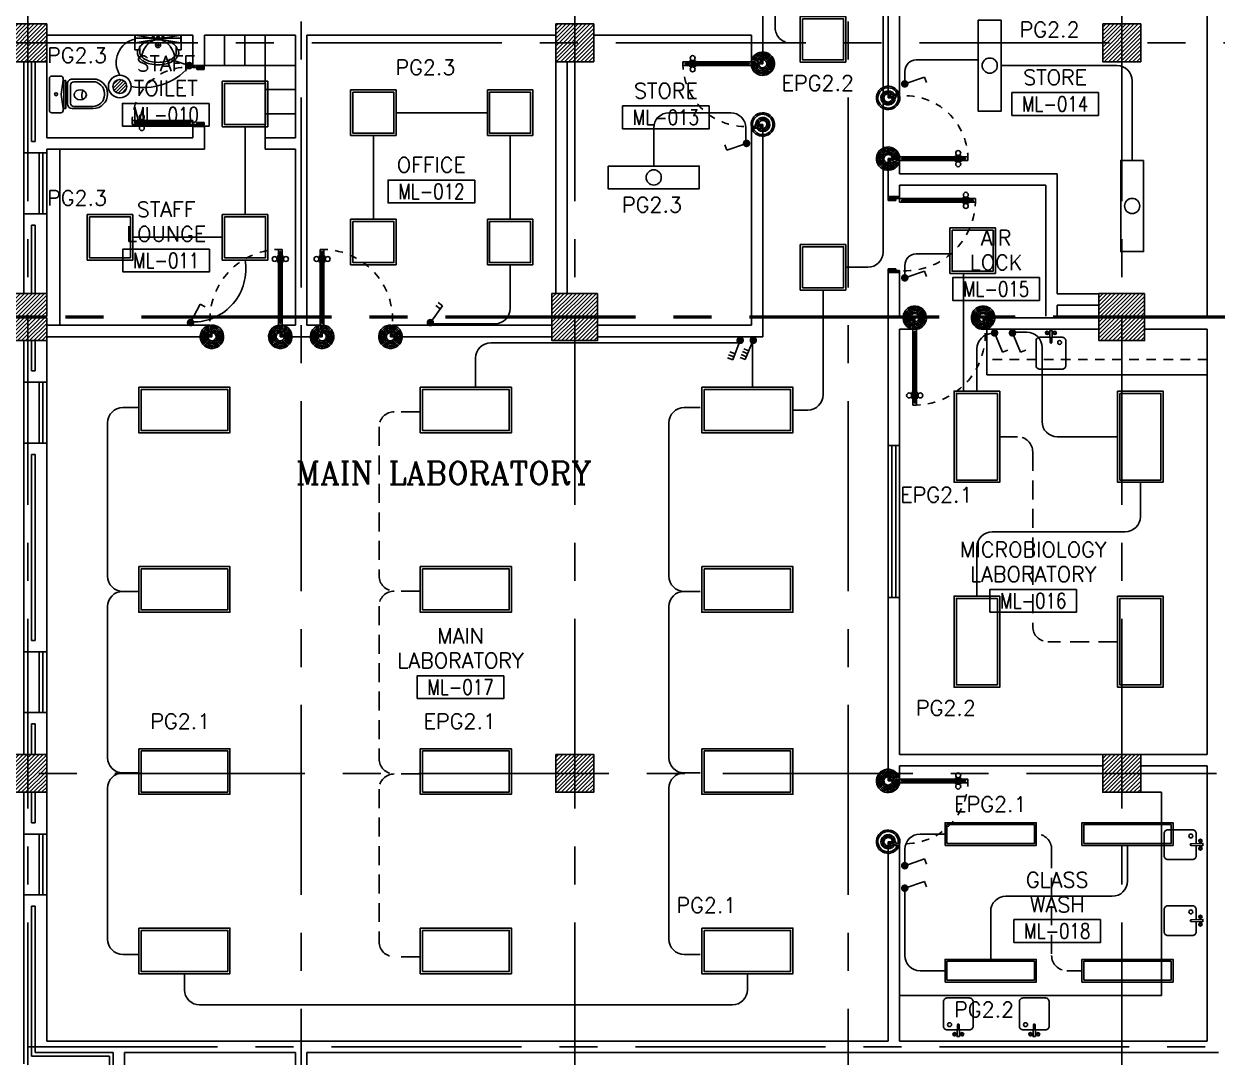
# Model space of a CAD drawing. Extents: x -10 to 91, y -4 to 87.
# Drawn here: x 13.49 to 29.2, y 32.35 to 45.96 of the extents above; entities that cross this region are included whole.
import ezdxf
from ezdxf.enums import TextEntityAlignment as Align

# ---------------------------------------------------------------- set-up
doc = ezdxf.new("R2010")
doc.units = 0
doc.header["$MEASUREMENT"] = 0
for name, pattern in [('CENTERX2', [4, 2.5, -0.5, 0.5, -0.5]), ('HIDDEN', [0.375, 0.25, -0.125]), ('HIDDEN2', [0.1875, 0.125, -0.0625])]:
    doc.linetypes.add(name, pattern=pattern)
doc.layers.get('0').update_dxf_attribs({"linetype": 'CONTINUOUS'})
for name, color, linetype in [('AXES', 11, 'CENTERX2'), ('COL', 11, 'CONTINUOUS'), ('DOOR', 11, 'CONTINUOUS'), ('E-CLINE', 2, 'CONTINUOUS'), ('E-HLINE', 2, 'HIDDEN'), ('E-LI', 4, 'CONTINUOUS'), ('E-LITE', 4, 'CONTINUOUS'), ('E-SWITCH', 4, 'CONTINUOUS'), ('E-TRXT', 4, 'CONTINUOUS'), ('HAT', 11, 'CONTINUOUS'), ('INSUL', 11, 'CONTINUOUS'), ('Locker', 11, 'CONTINUOUS'), ('ME-FIX', 11, 'CONTINUOUS'), ('RM-BOX', 11, 'CONTINUOUS'), ('RM-NAME', 11, 'CONTINUOUS'), ('RM-NO', 11, 'CONTINUOUS'), ('SUNI-FUR', 11, 'CONTINUOUS'), ('WALL', 11, 'CONTINUOUS'), ('WIN', 11, 'CONTINUOUS')]:
    doc.layers.add(name, color=color, linetype=linetype)
doc.styles.add('ROMANC', font='romanc', dxfattribs={"height": 0.1})
doc.styles.add('ROMANS', font='ROMANS.shx', dxfattribs={"width": 0.6})
pattern_1 = [(45, (-337.801315, 3.57442), (-0.0265165043, 0.0265165043), [])]

# ---------------------------------------------------------------- blocks, each defined once
blk = doc.blocks.new('RM1')
at = {"layer": 'RM-BOX'}
blk.add_lwpolyline([(570, -200), (-570, -200), (-570, -500), (570, -500)], close=True, dxfattribs=at)
at = {"layer": 'RM-NAME', "style": 'ROMANS'}
for tag, p in [('ROOMNAME1', (0, 324)), ('ROOMNAME2', (0, 0))]:
    blk.add_attdef(tag, text='', height=200, dxfattribs=at).set_placement(p, align=Align.MIDDLE)
at = {"layer": 'RM-NO', "style": 'ROMANS', "width": 0.8}
blk.add_attdef('ROOMNO', text='', height=200, dxfattribs=at).set_placement((0, -350), align=Align.MIDDLE)
blk = doc.blocks.new('A$C24ED45A6')
at = {"layer": 'DOOR', "color": 0, "linetype": 'ByBlock'}
for p, q in [((925, 1100), (925, 1150)), ((925, 1150), (975, 1150)), ((975, 1150), (925, 1150)), ((942, 1100), (925, 1100)), ((942, 1100), (942, 1120)), ((958, 1120), (942, 1120)), ((958, 1100), (958, 1120)), ((975, 1100), (958, 1100)), ((975, 1100), (975, 1150)), ((909, 1055), (909, 990)), ((918, 1055), (909, 1055)), ((918, 990), (909, 990)), ((918, 978), (918, 1068)), ((925, 1068), (918, 1068)), ((918, 1055), (918, 990)), ((925, 978), (918, 978)), ((975, 1068), (982, 1068)), ((975, 978), (982, 978)), ((982, 978), (982, 1068)), ((982, 1055), (982, 990)), ((982, 1055), (991, 1055)), ((982, 990), (991, 990)), ((991, 1055), (991, 990)), ((925, 150), (925, 200)), ((925, 200), (942, 200)), ((942, 200), (942, 180)), ((942, 180), (958, 180)), ((958, 180), (958, 200)), ((958, 200), (975, 200)), ((975, 200), (975, 150)), ((0, 0), (0, 150)), ((0, 150), (25, 150)), ((50, 0), (0, 0)), ((25, 150), (25, 100)), ((25, 100), (50, 100)), ((50, 100), (50, 0)), ((925, 150), (975, 150)), ((975, 100), (950, 100)), ((950, 100), (950, 0)), ((1000, 150), (975, 150)), ((975, 150), (975, 100)), ((1000, 150), (1000, 0)), ((950, 0), (1000, 0))]:
    blk.add_line(p, q, dxfattribs=at)
at = {"layer": 'DOOR', "linetype": 'ByBlock'}
for p, q in [((925, 1100), (925, 200)), ((942, 200), (942, 1100)), ((958, 200), (958, 1100)), ((975, 200), (975, 1100))]:
    blk.add_line(p, q, dxfattribs=at)
at = {"layer": 'DOOR', "color": 9, "linetype": 'ByBlock'}
for p, q in [((50, 0), (0, 114)), ((50, 0), (0, 40)), ((50, 0), (37, 100)), ((950, 0), (1000, 114)), ((950, 0), (963, 100)), ((950, 0), (1000, 40))]:
    blk.add_line(p, q, dxfattribs=at)
at = {"layer": 'DOOR', "color": 0, "linetype": 'ByBlock'}
for centre in [(876, 1023), (1024, 1023)]:
    blk.add_circle(centre, 32.4, dxfattribs=at)
at = {"layer": 'DOOR', "linetype": 'HIDDEN', "ltscale": 0.5}
blk.add_arc((950, 222), 928, 88.456, 184.4816, dxfattribs=at)
at = {"layer": 'DOOR', "color": 9, "linetype": 'ByBlock'}
for centre, radius, start, end in [((50, 0), 154, 103.7142, 108.8947), ((50, 0), 134, 100.72, 111.8402), ((50, 0), 114, 102.6226, 115.9162), ((50, 0), 94.4, 90, 121.9818), ((50, 0), 74.4, 90, 132.2236), ((50, 0), 54.4, 90, 156.7926), ((50, 0), 34.4, 90, 180), ((50, 0), 14.4, 90, 180), ((950, 0), 94.4, 58.0182, 90), ((950, 0), 74.4, 47.7764, 90), ((950, 0), 54.4, 23.2074, 90), ((950, 0), 34.4, 0, 90), ((950, 0), 14.4, 0, 90), ((950, 0), 134, 68.1598, 79.28), ((950, 0), 114, 64.0838, 77.3774), ((950, 0), 154, 71.1053, 76.2858)]:
    blk.add_arc(centre, radius, start, end, dxfattribs=at)
at = {"layer": 'WALL'}
blk.add_line((1000, 0), (1000, 150), dxfattribs=at)
blk = doc.blocks.new('*X94')
at = {"color": 0}
for p, q in [((24139, 32306), (24594, 32761)), ((24139, 32359), (24541, 32761)), ((24139, 32412), (24488, 32761)), ((24139, 32465), (24435, 32761)), ((24139, 32518), (24382, 32761)), ((24139, 32571), (24329, 32761)), ((24139, 32625), (24276, 32761)), ((24139, 32678), (24223, 32761)), ((24139, 32731), (24170, 32761)), ((24147, 32261), (24639, 32753)), ((24200, 32261), (24639, 32700)), ((24253, 32261), (24639, 32647)), ((24306, 32261), (24639, 32594)), ((24359, 32261), (24639, 32541)), ((24412, 32261), (24639, 32488)), ((24465, 32261), (24639, 32435)), ((24518, 32261), (24639, 32382)), ((24571, 32261), (24639, 32329)), ((24624, 32261), (24639, 32276))]:
    blk.add_line(p, q, dxfattribs=at)
blk = doc.blocks.new('COL50')
at = {"layer": 'COL'}
blk.add_lwpolyline([(-250, 250), (-250, -250), (250, -250), (250, 250)], close=True, dxfattribs=at)
blk = doc.blocks.new('*X90')
at = {"color": 0}
for p, q in [((31339, 32294), (31806, 32761)), ((31339, 32347), (31753, 32761)), ((31339, 32400), (31700, 32761)), ((31339, 32453), (31647, 32761)), ((31339, 32506), (31594, 32761)), ((31339, 32559), (31541, 32761)), ((31339, 32612), (31488, 32761)), ((31339, 32665), (31435, 32761)), ((31339, 32718), (31382, 32761)), ((31359, 32261), (31839, 32741)), ((31412, 32261), (31839, 32688)), ((31466, 32261), (31839, 32635)), ((31519, 32261), (31839, 32582)), ((31572, 32261), (31839, 32529)), ((31625, 32261), (31839, 32476)), ((31678, 32261), (31839, 32423)), ((31731, 32261), (31839, 32370)), ((31784, 32261), (31839, 32317)), ((31837, 32261), (31839, 32263))]:
    blk.add_line(p, q, dxfattribs=at)
blk = doc.blocks.new('DOOR90')
at = {"layer": 'DOOR', "color": 7, "linetype": 'ByBlock'}
for p, q in [((-150, 0), (0, 0)), ((-150, 0), (-150, -25)), ((0, -50), (-114, 0)), ((0, -50), (-40, 0)), ((0, -50), (0, 0)), ((-1000, -25), (-1050, -25)), ((-1050, -75), (-1050, -25)), ((-1050, -25), (-1050, -75)), ((-1000, -75), (-1050, -75)), ((-1000, -42), (-1020, -42)), ((-1020, -42), (-1020, -58)), ((-1000, -58), (-1020, -58)), ((-1000, -25), (-1000, -42)), ((-1000, -58), (-1000, -75)), ((-878, -18), (-968, -18)), ((-968, -25), (-968, -18)), ((-968, -75), (-968, -82)), ((-878, -82), (-968, -82)), ((-955, -9), (-890, -9)), ((-955, -18), (-955, -9)), ((-955, -18), (-890, -18)), ((-955, -82), (-890, -82)), ((-955, -82), (-955, -91)), ((-955, -91), (-890, -91)), ((-890, -18), (-890, -9)), ((-890, -82), (-890, -91)), ((-878, -25), (-878, -18)), ((-878, -75), (-878, -82)), ((-200, -25), (-150, -25)), ((-200, -42), (-200, -25)), ((-180, -42), (-200, -42)), ((-200, -58), (-180, -58)), ((-200, -75), (-200, -58)), ((-150, -75), (-200, -75)), ((-180, -58), (-180, -42)), ((-150, -25), (-100, -25)), ((-150, -75), (-150, -25)), ((-100, -25), (-100, -50)), ((0, -50), (-100, -37)), ((-100, -50), (0, -50)), ((-150, -875), (-100, -875)), ((-150, -900), (-150, -875)), ((-150, -900), (0, -900)), ((0, -900), (-150, -900)), ((0, -850), (-114, -900)), ((-100, -875), (-100, -850)), ((0, -850), (-100, -863)), ((-100, -850), (0, -850)), ((0, -850), (-40, -900)), ((0, -850), (0, -900))]:
    blk.add_line(p, q, dxfattribs=at)
at = {"layer": 'DOOR', "linetype": 'ByBlock'}
for p, q in [((-200, -25), (-1000, -25)), ((-200, -42), (-1000, -42)), ((-200, -58), (-1000, -58)), ((-1000, -75), (-200, -75))]:
    blk.add_line(p, q, dxfattribs=at)
at = {"layer": 'DOOR', "color": 7, "linetype": 'ByBlock'}
for centre in [(-923, 24), (-923, -124)]:
    blk.add_circle(centre, 32.4, dxfattribs=at)
for centre, radius, start, end in [((0, -50), 154, 161.1053, 166.2858), ((0, -50), 94.4, 148.0182, 180), ((0, -50), 134, 158.1598, 169.28), ((0, -50), 114, 154.0838, 167.3774), ((0, -50), 74.4, 137.7764, 180), ((0, -50), 54.4, 113.2074, 180), ((0, -50), 34.4, 90, 180), ((0, -50), 14.4, 90, 180), ((0, -850), 154, 193.7142, 198.8947), ((0, -850), 134, 190.72, 201.8402), ((0, -850), 94.4, 180, 211.9818), ((0, -850), 74.4, 180, 222.2236), ((0, -850), 54.4, 180, 246.7926), ((0, -850), 34.4, 180, 270), ((0, -850), 14.4, 180, 270)]:
    blk.add_arc(centre, radius, start, end, dxfattribs=at)
at = {"layer": 'DOOR', "linetype": 'HIDDEN', "ltscale": 0.5}
blk.add_arc((-222, -50), 828, 178.2701, 275.003, dxfattribs=at)
blk = doc.blocks.new('*X89')
at = {"color": 0}
for p, q in [((38539, 32281), (39019, 32761)), ((38539, 32334), (38966, 32761)), ((38539, 32387), (38913, 32761)), ((38539, 32440), (38860, 32761)), ((38539, 32493), (38807, 32761)), ((38539, 32546), (38754, 32761)), ((38539, 32600), (38701, 32761)), ((38539, 32653), (38648, 32761)), ((38539, 32706), (38595, 32761)), ((38539, 32759), (38542, 32761)), ((38572, 32261), (39039, 32728)), ((38625, 32261), (39039, 32675)), ((38678, 32261), (39039, 32622)), ((38731, 32261), (39039, 32569)), ((38784, 32261), (39039, 32516)), ((38837, 32261), (39039, 32463)), ((38890, 32261), (39039, 32410)), ((38943, 32261), (39039, 32357)), ((38996, 32261), (39039, 32304))]:
    blk.add_line(p, q, dxfattribs=at)
blk = doc.blocks.new('*X96')
at = {"color": 0}
for p, q in [((24139, 41905), (24635, 42401)), ((24139, 41958), (24582, 42401)), ((24139, 42011), (24529, 42401)), ((24139, 42064), (24476, 42401)), ((24139, 42117), (24423, 42401)), ((24139, 42170), (24370, 42401)), ((24139, 42223), (24317, 42401)), ((24139, 42277), (24264, 42401)), ((24139, 42330), (24211, 42401)), ((24139, 42383), (24158, 42401)), ((24188, 41901), (24639, 42352)), ((24241, 41901), (24639, 42299)), ((24294, 41901), (24639, 42246)), ((24347, 41901), (24639, 42193)), ((24400, 41901), (24639, 42140)), ((24453, 41901), (24639, 42087)), ((24506, 41901), (24639, 42034)), ((24559, 41901), (24639, 41981)), ((24612, 41901), (24639, 41928))]:
    blk.add_line(p, q, dxfattribs=at)
blk = doc.blocks.new('*X95')
at = {"color": 0}
for p, q in [((31339, 41946), (31794, 42401)), ((31339, 41999), (31741, 42401)), ((31339, 42052), (31688, 42401)), ((31339, 42105), (31635, 42401)), ((31339, 42158), (31582, 42401)), ((31339, 42211), (31529, 42401)), ((31339, 42264), (31476, 42401)), ((31339, 42317), (31423, 42401)), ((31339, 42370), (31370, 42401)), ((31347, 41901), (31839, 42393)), ((31400, 41901), (31839, 42340)), ((31453, 41901), (31839, 42287)), ((31507, 41901), (31839, 42234)), ((31560, 41901), (31839, 42181)), ((31613, 41901), (31839, 42128)), ((31666, 41901), (31839, 42075)), ((31719, 41901), (31839, 42022)), ((31772, 41901), (31839, 41969)), ((31825, 41901), (31839, 41915))]:
    blk.add_line(p, q, dxfattribs=at)
blk = doc.blocks.new('*X116')
at = {"color": 0}
for p, q in [((38539, 41933), (39007, 42401)), ((38539, 41986), (38954, 42401)), ((38539, 42039), (38901, 42401)), ((38539, 42092), (38848, 42401)), ((38539, 42145), (38795, 42401)), ((38539, 42198), (38742, 42401)), ((38539, 42252), (38689, 42401)), ((38539, 42305), (38636, 42401)), ((38539, 42358), (38583, 42401)), ((38560, 41901), (39039, 42380)), ((38613, 41901), (39039, 42327)), ((38666, 41901), (39039, 42274)), ((38719, 41901), (39039, 42221)), ((38772, 41901), (39039, 42168)), ((38825, 41901), (39039, 42115)), ((38878, 41901), (39039, 42062)), ((38931, 41901), (39039, 42009)), ((38984, 41901), (39039, 41956)), ((39037, 41901), (39039, 41903))]:
    blk.add_line(p, q, dxfattribs=at)
blk = doc.blocks.new('A$C3CD36B94')
at = {"layer": 'DOOR', "color": 0, "linetype": 'ByBlock'}
for p, q in [((106, 950), (56, 950)), ((56, 800), (56, 950)), ((106, 850), (106, 950)), ((806, 950), (856, 950)), ((806, 850), (806, 950)), ((856, 800), (856, 950)), ((856, 950), (856, 800)), ((56, 800), (81, 800)), ((81, 850), (106, 850)), ((81, 800), (81, 850)), ((131, 800), (81, 800)), ((81, 750), (81, 800)), ((131, 800), (131, 750)), ((831, 850), (806, 850)), ((831, 800), (831, 850)), ((856, 800), (831, 800)), ((98, 750), (81, 750)), ((114, 770), (98, 770)), ((98, 770), (98, 750)), ((114, 750), (114, 770)), ((131, 750), (114, 750)), ((65, 95), (65, 160)), ((74, 160), (65, 160)), ((74, 173), (74, 83)), ((81, 173), (74, 173)), ((74, 95), (74, 160)), ((131, 173), (138, 173)), ((138, 173), (138, 83)), ((138, 95), (138, 160)), ((138, 160), (147, 160)), ((147, 95), (147, 160)), ((74, 95), (65, 95)), ((81, 83), (74, 83)), ((81, 50), (81, 0)), ((81, 50), (98, 50)), ((131, 0), (81, 0)), ((81, 0), (131, 0)), ((98, 50), (98, 30)), ((98, 30), (114, 30)), ((114, 50), (114, 30)), ((114, 50), (131, 50)), ((131, 83), (138, 83)), ((131, 50), (131, 0)), ((138, 95), (147, 95))]:
    blk.add_line(p, q, dxfattribs=at)
at = {"layer": 'DOOR', "color": 9, "linetype": 'ByBlock'}
for p, q in [((106, 950), (56, 910)), ((106, 950), (56, 837)), ((106, 950), (93, 850)), ((806, 950), (819, 850)), ((806, 950), (856, 837)), ((806, 950), (856, 910))]:
    blk.add_line(p, q, dxfattribs=at)
at = {"layer": 'DOOR', "linetype": 'ByBlock'}
for p, q in [((81, 750), (81, 50)), ((98, 750), (98, 50)), ((114, 750), (114, 50)), ((131, 50), (131, 750))]:
    blk.add_line(p, q, dxfattribs=at)
at = {"layer": 'DOOR', "color": 0, "linetype": 'ByBlock'}
for centre in [(32, 128), (179, 128)]:
    blk.add_circle(centre, 32.4, dxfattribs=at)
at = {"layer": 'DOOR', "color": 9, "linetype": 'ByBlock'}
for centre, radius, start, end in [((106, 950), 34.4, 180, 270), ((106, 950), 14.4, 180, 270), ((806, 950), 34.4, 270, 0), ((806, 950), 14.4, 270, 0), ((106, 950), 54.4, 203.2074, 270), ((106, 950), 74.4, 227.7764, 270), ((106, 950), 94.4, 238.0182, 270), ((106, 950), 114, 244.0838, 257.3774), ((106, 950), 134, 248.1598, 259.28), ((106, 950), 154, 251.1053, 256.2858), ((806, 950), 54.4, 270, 336.7926), ((806, 950), 74.4, 270, 312.2236), ((806, 950), 94.4, 270, 301.9818), ((806, 950), 134, 280.72, 291.8402), ((806, 950), 154, 283.7142, 288.8947)]:
    blk.add_arc(centre, radius, start, end, dxfattribs=at)
at = {"layer": 'DOOR', "linetype": 'HIDDEN', "ltscale": 0.5}
blk.add_arc((106, 729), 729, 268.0335, 5.6617, dxfattribs=at)
blk = doc.blocks.new('2')
at = {"layer": 'SUNI-FUR', "linetype": 'Continuous'}
for p, q in [((0.016, 0.724), (-0.003, 0.724)), ((0.014, 0.765), (0.004, 0.765)), ((-0.185, 0.576), (-0.185, 0.3)), ((-0.159, 0.57), (-0.159, 0.32)), ((-0.005, 0.487), (-0.029, 0.481)), ((0.019, 0.481), (-0.005, 0.487)), ((0.168, 0.32), (0.168, 0.57)), ((0.203, 0.3), (0.203, 0.576)), ((-0.065, 0.438), (-0.07, 0.406)), ((-0.07, 0.406), (-0.065, 0.375)), ((-0.029, 0.331), (-0.005, 0.326)), ((-0.005, 0.326), (0.019, 0.331)), ((0.06, 0.406), (0.055, 0.438)), ((0.057, 0.377), (0.06, 0.406)), ((-0.211, 0.18), (-0.17, 0.18)), ((-0.186, 0.199), (-0.186, 0.208)), ((-0.176, 0.218), (0.172, 0.218)), ((0.172, 0.189), (-0.176, 0.189)), ((-0.122, 0.237), (0.009, 0.237)), ((-0.113, 0.279), (0.008, 0.279)), ((0.001, 0.279), (0.123, 0.279)), ((0.008, 0.279), (0.001, 0.279)), ((0.009, 0.237), (0.14, 0.237)), ((0.174, 0.18), (0.211, 0.18)), ((0.174, 0.18), (0.174, 0.18)), ((0.182, 0.208), (0.182, 0.199)), ((-0.241, 0.03), (-0.241, 0.15)), ((0.211, 0), (-0.211, 0)), ((0.241, 0.15), (0.241, 0.03))]:
    blk.add_line(p, q, dxfattribs=at)
blk.add_circle((0.002, 0.087), 0.0184, dxfattribs=at)
for centre, radius, start, end in [((0.004, 0.576), 0.189, 90, 180), ((-0.005, 0.57), 0.154, 90, 180), ((0.014, 0.576), 0.189, 0, 90), ((0.014, 0.57), 0.154, 0, 90), ((0.002, 0.421), 0.0682, 117.1532, 141.0758), ((-0.012, 0.421), 0.0682, 38.9242, 62.8468), ((-0.116, 0.322), 0.0432, 183.5129, 273.5129), ((0.013, 0.412), 0.082, 141.0758, 161.504), ((0.013, 0.401), 0.082, 198.496, 218.9242), ((-0.007, 0.537), 0.112, 239.4234, 302.9162), ((0.002, 0.392), 0.0682, 218.9242, 242.8468), ((-0.012, 0.392), 0.0682, 297.1532, 321.0758), ((-0.023, 0.412), 0.082, 18.496, 38.9242), ((-0.029, 0.406), 0.0901, 321.0758, 341.504), ((0.125, 0.322), 0.0432, 266.4871, 356.4871), ((-0.211, 0.15), 0.03, 90, 180), ((-0.176, 0.208), 0.01, 90, 180), ((-0.176, 0.199), 0.01, 180, 270), ((-0.122, 0.3), 0.063, 180, 270), ((-0.201, -0.252), 0.433, 79.7535, 85.8109), ((0.075, 1.126), 0.973, 258.1938, 265.7347), ((-0.07, 1.126), 0.973, 274.2653, 281.8062), ((0.206, -0.252), 0.433, 94.1891, 100.2465), ((0.14, 0.3), 0.063, 270, 0), ((0.172, 0.208), 0.01, 0, 90), ((0.172, 0.199), 0.01, 270, 0), ((0.211, 0.15), 0.03, 0, 90), ((-0.211, 0.03), 0.03, 180, 270), ((0.211, 0.03), 0.03, 270, 0)]:
    blk.add_arc(centre, radius, start, end, dxfattribs=at)
blk = doc.blocks.new('3')
at = {"layer": 'SUNI-FUR', "linetype": 'Continuous'}
for p, q in [((-0.304, 0), (-0.304, -0.192)), ((0.304, 0), (-0.304, 0)), ((0.304, -0.192), (0.304, 0)), ((0.304, -0.039), (-0.304, -0.039)), ((-0.254, -0.192), (-0.239, -0.15)), ((-0.239, -0.228), (-0.239, -0.15)), ((0.032, -0.13), (-0.032, -0.13)), ((0.016, -0.021), (-0.015, -0.021)), ((0, -0.005), (0, -0.037)), ((0, -0.098), (0, -0.162)), ((0.239, -0.15), (0.254, -0.192)), ((0.239, -0.15), (0.239, -0.228)), ((-0.304, -0.192), (-0.254, -0.192)), ((-0.271, -0.228), (-0.271, -0.192)), ((0.254, -0.192), (0.304, -0.192)), ((0.271, -0.192), (0.271, -0.228))]:
    blk.add_line(p, q, dxfattribs=at)
for centre, radius in [((-0.065, -0.021), 0.0124), ((0, -0.13), 0.0325), ((0, -0.021), 0.0155), ((0.065, -0.021), 0.0124)]:
    blk.add_circle(centre, radius, dxfattribs=at)
for centre, radius, start, end in [((-0.085, -0.267), 0.193, 117.0377, 142.6695), ((0.104, -0.343), 0.328, 144.0392, 163.2739), ((-0.028, -0.365), 0.307, 103.0865, 118.1878), ((0.054, -0.312), 0.27, 118.7422, 143.0578), ((-0.008, -0.528), 0.47, 89.0532, 100.9895), ((-0.012, -0.189), 0.13, 84.8536, 119.4454), ((0, -0.527), 0.469, 78.0637, 90), ((0.003, -0.228), 0.168, 61.4441, 91.1678), ((-0.04, -0.297), 0.25, 35.9608, 60.2764), ((0.034, -0.367), 0.306, 62.9623, 78.0637), ((-0.104, -0.343), 0.328, 16.7261, 35.9608), ((0.085, -0.267), 0.193, 37.3305, 62.9623), ((-0.191, -0.235), 0.0807, 174.5539, 214.673), ((-0.083, -0.16), 0.212, 214.673, 239.0867), ((-0.187, -0.234), 0.0525, 173.0893, 213.2084), ((-0.083, -0.16), 0.18, 214.673, 239.0867), ((0.204, -0.373), 0.433, 163.2739, 167.375), ((0.089, -0.171), 0.167, 300.9133, 325.327), ((0.089, -0.171), 0.2, 300.9133, 325.327), ((-0.204, -0.373), 0.433, 12.7359, 16.7261), ((0.171, -0.228), 0.068, 325.327, 0), ((0.171, -0.228), 0.101, 325.327, 0), ((-0.035, -0.081), 0.305, 239.0867, 256.0699), ((-0.035, -0.081), 0.272, 239.0867, 256.0699), ((0, 0.062), 0.452, 256.0699, 270), ((0, 0.062), 0.419, 256.0699, 270), ((0, 0.062), 0.419, 270, 283.9301), ((0, 0.062), 0.452, 270, 283.9301), ((0.035, -0.081), 0.272, 283.9301, 300.9133), ((0.035, -0.081), 0.305, 283.9301, 300.9133)]:
    blk.add_arc(centre, radius, start, end, dxfattribs=at)
blk = doc.blocks.new('L42')
at = {"layer": 'E-LITE'}
for p, q in [((0.3, 0.3), (-0.3, 0.3)), ((-0.3, 0.3), (-0.3, -0.3)), ((0.3, -0.3), (0.3, 0.3)), ((-0.3, -0.3), (0.3, -0.3))]:
    blk.add_line(p, q, dxfattribs=at)
at = {"layer": 'E-LITE', "color": 8}
blk.add_lwpolyline([(-0.27, 0.27), (-0.27, -0.27), (0.27, -0.27), (0.27, 0.27)], close=True, dxfattribs=at)
blk = doc.blocks.new('L44')
at = {"layer": 'E-LITE'}
blk.add_lwpolyline([(-0.61, 0.3), (-0.61, -0.3), (0.59, -0.3), (0.59, 0.3)], close=True, dxfattribs=at)
at = {"layer": 'E-LITE', "color": 8}
blk.add_lwpolyline([(-0.58, 0.27), (-0.58, -0.27), (0.56, -0.27), (0.56, 0.27)], close=True, dxfattribs=at)
blk = doc.blocks.new('1G1W')
for p, q in [((0, 0), (0.55, 0)), ((0.55, 0), (0.55, -0.15))]:
    blk.add_line(p, q)
at = {"const_width": 0.1}
blk.add_lwpolyline([(-0.05, 0, 1), (0.05, 0, 1)], format="xyb", close=True, dxfattribs=at)
blk = doc.blocks.new('MR20')
at = {"layer": 'E-LITE'}
for p, q in [((-300, 100), (-300, 0)), ((-300, 100), (-300, 0)), ((-300, 0), (300, 0)), ((-300, 0), (300, 0)), ((-300, 0), (300, 0)), ((-300, 0), (-300, 0)), ((300, 0), (300, 100)), ((300, 0), (300, 100)), ((300, 0), (300, 0))]:
    blk.add_line(p, q, dxfattribs=at)
at = {"layer": 'E-LITE', "color": 3}
blk.add_line((300, 100), (-300, 100), dxfattribs=at)
at = {"layer": 'E-LITE', "color": 8}
for p, q in [((300, 0), (-300, 100)), ((300, 100), (-300, 0))]:
    blk.add_line(p, q, dxfattribs=at)
blk = doc.blocks.new('*X182')
at = {"color": 0}
for p, q in [((21548.527, 18540.142), (21548.801, 18540.415)), ((21548.529, 18539.966), (21548.977, 18540.414)), ((21548.584, 18539.845), (21549.098, 18540.359)), ((21548.672, 18539.756), (21549.187, 18540.271)), ((21548.793, 18539.7), (21549.243, 18540.15)), ((21548.966, 18539.696), (21549.246, 18539.977))]:
    blk.add_line(p, q, dxfattribs=at)
blk = doc.blocks.new('SPOT')
at = {"layer": 'E-LITE'}
for radius in [0.6, 0.369]:
    blk.add_circle((0, 0), radius, dxfattribs=at)
at = {"layer": 'E-LITE', "color": 8}
blk.add_blockref('*X182', (-21548.886, -18540.056), dxfattribs=at)
blk = doc.blocks.new('L24')
at = {"color": 4}
blk.add_lwpolyline([(-0.6, 0.15), (-0.6, -0.15), (0.6, -0.15), (0.6, 0.15)], close=True, dxfattribs=at)
at = {"layer": 'E-LITE', "color": 8}
blk.add_lwpolyline([(-0.575, 0.125), (-0.575, -0.125), (0.575, -0.125), (0.575, 0.125)], close=True, dxfattribs=at)
blk = doc.blocks.new('FLS240')
at = {"layer": 'E-LI'}
blk.add_lwpolyline([(-0.6, 0.15), (-0.6, -0.15), (0.6, -0.15), (0.6, 0.15)], close=True, dxfattribs=at)
blk.add_circle((0, 0), 0.1, dxfattribs=at)

msp = doc.modelspace()

# ---------------------------------------------------------------- hatches: boundary and pattern name
at = {"layer": 'HAT'}
h = msp.add_hatch(dxfattribs=at)
h.set_pattern_fill('ANSI31', color=256, scale=0.3, style=0)
h.set_pattern_definition(pattern_1)
h.paths.add_polyline_path([(13.5439, 42.4054), (13.2939, 42.4054), (13.2939, 42.1054), (13.5439, 42.1054)])
h.paths.add_polyline_path([(13.7939, 42.4054), (13.5439, 42.4054), (13.5439, 42.1054), (13.7939, 42.1054)])
h.paths.add_polyline_path([(13.5439, 42.0854), (13.2939, 42.0854), (13.2939, 41.7854), (13.5439, 41.7854)])
h.paths.add_polyline_path([(13.7939, 42.0854), (13.5439, 42.0854), (13.5439, 41.7854), (13.7939, 41.7854)])
h = msp.add_hatch(dxfattribs=at)
h.set_pattern_fill('ANSI31', color=256, scale=0.3, style=0)
h.set_pattern_definition(pattern_1)
h.paths.add_polyline_path([(20.7439, 42.1054), (20.7439, 42.4054), (20.4439, 42.4054), (20.4439, 42.1054)])
h.paths.add_polyline_path([(21.0439, 42.1054), (21.0439, 42.4054), (20.7439, 42.4054), (20.7439, 42.1054)])
h = msp.add_hatch(dxfattribs=at)
h.set_pattern_fill('ANSI31', color=256, scale=0.3, style=0)
h.set_pattern_definition([(45, (-330.601315, 3.57442), (-0.0265165043, 0.0265165043), [])])
h.paths.add_polyline_path([(27.9439, 42.1054), (27.9439, 42.4054), (27.6439, 42.4054), (27.6439, 42.1054)])
h.paths.add_polyline_path([(28.2439, 42.1054), (28.2439, 42.4054), (27.9439, 42.4054), (27.9439, 42.1054)])
h = msp.add_hatch(dxfattribs=at)
h.set_pattern_fill('ANSI31', color=256, scale=0.3, style=0)
h.set_pattern_definition([(45, (-337.801315, 3.25442), (-0.0265165043, 0.0265165043), [])])
h.paths.add_polyline_path([(20.7439, 41.7854), (20.7439, 42.0854), (20.4439, 42.0854), (20.4439, 41.7854)])
h.paths.add_polyline_path([(21.0439, 41.7854), (21.0439, 42.0854), (20.7439, 42.0854), (20.7439, 41.7854)])
h = msp.add_hatch(dxfattribs=at)
h.set_pattern_fill('ANSI31', color=256, scale=0.3, style=0)
h.set_pattern_definition([(45, (-330.601315, 3.25442), (-0.0265165043, 0.0265165043), [])])
h.paths.add_polyline_path([(27.9439, 41.7854), (27.9439, 42.0854), (27.6439, 42.0854), (27.6439, 41.7854)])
h.paths.add_polyline_path([(28.2439, 41.7854), (28.2439, 42.0854), (27.9439, 42.0854), (27.9439, 41.7854)])

# ---------------------------------------------------------------- linework, layer by layer
at = {"layer": 'AXES'}
for p, q in [((13.5439, 7.6211), (13.5439, 86.0986)), ((20.7439, 7.6211), (20.7439, 86.0986)), ((27.9439, 7.6211), (27.9439, 86.0986)), ((17.1439, 14.4854), (17.1439, 73.3054)), ((24.3439, 14.4854), (24.3439, 73.3054)), ((71.7839, 45.7054), (2.6925, 45.7054)), ((3.0425, 42.1054), (71.7839, 42.1054)), ((3.0425, 42.0854), (71.7839, 42.0854)), ((2.6925, 36.0854), (71.7839, 36.0854)), ((13.5439, 32.4854), (71.7839, 32.4854))]:
    msp.add_line(p, q, dxfattribs=at)
at = {"layer": 'COL'}
for points in [[(13.7939, 42.4054), (13.2939, 42.4054), (13.2939, 42.1054), (13.7939, 42.1054)], [(21.0439, 42.4054), (20.4439, 42.4054), (20.4439, 42.1054), (21.0439, 42.1054)], [(28.2439, 42.4054), (27.6439, 42.4054), (27.6439, 42.1054), (28.2439, 42.1054)], [(13.7939, 42.0854), (13.2939, 42.0854), (13.2939, 41.7854), (13.7939, 41.7854)], [(21.0439, 42.0854), (20.4439, 42.0854), (20.4439, 41.7854), (21.0439, 41.7854)], [(28.2439, 42.0854), (27.6439, 42.0854), (27.6439, 41.7854), (28.2439, 41.7854)]]:
    msp.add_lwpolyline(points, close=True, dxfattribs=at)
at = {"layer": 'E-CLINE', "color": 4}
for p, q in [((24.8028, 46.3499), (24.8028, 42.9502)), ((26.0564, 45.4795), (25.2393, 45.4795)), ((26.3564, 45.4054), (27.8814, 45.4054)), ((25.0893, 45.3295), (25.0893, 45.165)), ((28.0814, 44.1568), (28.0814, 45.2054)), ((25.6814, 42.9251), (25.2393, 42.9251)), ((24.3129, 42.7502), (24.6028, 42.7502)), ((25.0893, 42.7751), (25.0893, 42.6105)), ((25.8591, 41.1178), (25.8591, 42.6679)), ((24.0129, 42.4502), (24.0129, 41.07)), ((26.529, 41.8946), (26.6954, 41.8946)), ((26.0378, 41.1178), (26.0378, 41.6756)), ((26.8954, 41.6946), (26.8954, 40.7178)), ((15.0066, 40.9022), (14.796, 40.9022)), ((22.3947, 40.9022), (22.1841, 40.9022)), ((23.6168, 40.87), (23.8129, 40.87)), ((14.596, 40.7022), (14.596, 38.6815)), ((21.9841, 40.7022), (21.9841, 38.6815)), ((27.8892, 40.5178), (27.0954, 40.5178)), ((28.1892, 39.9178), (28.1892, 39.4658)), ((26.2378, 39.2658), (27.9892, 39.2658)), ((26.0378, 38.4183), (26.0378, 39.0658)), ((15.0066, 38.4815), (14.796, 38.4815)), ((22.3947, 38.4815), (22.1841, 38.4815)), ((14.596, 38.2815), (14.596, 36.291)), ((21.9841, 38.2815), (21.9841, 36.291)), ((15.0066, 36.091), (14.796, 36.091)), ((22.3947, 36.091), (22.1841, 36.091)), ((14.596, 35.891), (14.596, 33.9006)), ((21.9841, 33.9006), (21.9841, 35.891)), ((25.6189, 35.2854), (25.2893, 35.2854)), ((25.0893, 35.0854), (25.0893, 34.8692)), ((28.0189, 35.1354), (28.0189, 34.6661)), ((25.0893, 34.5655), (25.0893, 33.6854)), ((27.8189, 34.4661), (26.4189, 34.4661)), ((26.2189, 33.6354), (26.2189, 34.2661)), ((15.0066, 33.7006), (14.796, 33.7006)), ((22.3947, 33.7006), (22.1841, 33.7006)), ((25.6189, 33.4854), (25.2893, 33.4854)), ((15.6066, 33.4469), (15.6066, 33.2363)), ((23.0168, 33.4469), (23.0168, 33.2363)), ((22.8168, 33.0363), (15.8066, 33.0363))]:
    msp.add_line(p, q, dxfattribs=at)
at = {"layer": 'E-CLINE'}
msp.add_line((26.2472, 41.8756), (26.2378, 41.8756), dxfattribs=at)
at = {"layer": 'E-CLINE', "color": 4}
for centre, radius, start, end in [((15.0215, 45.4479), 0.3136, 101.33924, 212.29224), ((25.2393, 45.3295), 0.15, 90, 180), ((27.8814, 45.2054), 0.2, 0, 90), ((15.0603, 45.9334), 0.8176, 259.15445, 317.55416), ((24.6028, 42.9502), 0.2, 270, 0), ((25.2393, 42.7751), 0.15, 90, 180), ((26.2378, 41.6756), 0.2, 90, 180), ((26.6954, 41.6946), 0.2, 0, 90), ((23.8129, 41.07), 0.2, 270, 0), ((14.796, 40.7022), 0.2, 90, 180), ((22.1841, 40.7022), 0.2, 90, 180), ((27.0954, 40.7178), 0.2, 180, 270), ((27.9892, 39.4658), 0.2, 270, 0), ((26.2378, 39.0658), 0.2, 90, 180), ((14.796, 38.6815), 0.2, 180, 270), ((22.1841, 38.6815), 0.2, 180, 270), ((14.796, 38.2815), 0.2, 90, 180), ((22.1841, 38.2815), 0.2, 90, 180), ((14.796, 36.291), 0.2, 180, 270), ((22.1841, 36.291), 0.2, 180, 270), ((14.796, 35.891), 0.2, 90, 180), ((22.1841, 35.891), 0.2, 90, 180), ((25.2893, 35.0854), 0.2, 90, 180), ((27.8189, 34.6661), 0.2, 270, 360), ((26.4189, 34.2661), 0.2, 90, 180), ((14.796, 33.9006), 0.2, 180, 270), ((22.1841, 33.9006), 0.2, 180, 270), ((25.2893, 33.6854), 0.2, 180, 270), ((15.8066, 33.2363), 0.2, 180, 270), ((22.8168, 33.2363), 0.2, 270, 0)]:
    msp.add_arc(centre, radius, start, end, dxfattribs=at)
at = {"layer": 'E-HLINE', "color": 4}
for p, q in [((23.3821, 45.9054), (23.3821, 49.7502)), ((23.7129, 45.7054), (23.5821, 45.7054)), ((18.7117, 40.8466), (18.3693, 40.8466)), ((18.1693, 40.6466), (18.1693, 38.6863)), ((26.3378, 40.5178), (26.5723, 40.5178)), ((26.7723, 40.3178), (26.7723, 38.0183)), ((18.7117, 38.4863), (18.3693, 38.4863)), ((18.1693, 38.2863), (18.1693, 36.2777)), ((27.8892, 37.8183), (26.9723, 37.8183)), ((18.7117, 36.0777), (18.3693, 36.0777)), ((18.1693, 35.8777), (18.1693, 33.8692)), ((26.8189, 35.2854), (26.8215, 35.2854)), ((27.0215, 35.0854), (27.0215, 33.6854)), ((18.7117, 33.6692), (18.3693, 33.6692)), ((27.4189, 33.4854), (27.2215, 33.4854))]:
    msp.add_line(p, q, dxfattribs=at)
for centre, start, end in [((23.5821, 45.9054), 180, 270), ((18.3693, 40.6466), 90, 180), ((26.5723, 40.3178), 0, 90), ((18.3693, 38.6863), 180, 270), ((18.3693, 38.2863), 90, 180), ((26.9723, 38.0183), 180, 270), ((18.3693, 36.2777), 270, 270), ((18.3693, 36.2777), 180, 270), ((18.3693, 35.8777), 90, 180), ((26.8215, 35.0854), 0, 90), ((18.3693, 33.8692), 180, 270), ((27.2215, 33.6854), 180, 270)]:
    msp.add_arc(centre, 0.2, start, end, dxfattribs=at)
at = {"layer": 'E-LITE'}
msp.add_line((21.7839, 44.083), (21.7839, 44.5846), dxfattribs=at)
msp.add_arc((21.9839, 44.5846), 0.2, 90, 180, dxfattribs=at)
at = {"layer": 'E-SWITCH', "color": 4}
for p, q in [((18.3939, 44.7846), (19.5939, 44.7846)), ((21.9839, 44.7846), (22.7972, 44.7846)), ((16.4044, 44.6004), (16.4044, 43.4454)), ((18.0939, 44.4846), (18.0939, 43.3815)), ((19.8939, 44.4846), (19.8939, 43.3815)), ((22.9972, 44.4048), (22.9972, 44.5846)), ((16.1044, 43.1454), (14.9267, 43.1454)), ((19.8939, 42.7815), (19.8939, 42.2062)), ((18.9145, 42.2457), (18.9751, 42.2016)), ((18.8639, 42.0062), (19.6939, 42.0062)), ((22.922, 41.7881), (22.8243, 41.531)), ((22.9035, 41.7547), (19.6396, 41.7547)), ((22.8538, 41.6086), (22.7837, 41.6352)), ((23.0213, 41.6106), (22.952, 41.6392)), ((23.0372, 41.6489), (22.9679, 41.6776)), ((23.0843, 41.7631), (23.0843, 41.17)), ((19.4396, 41.17), (19.4396, 41.5547)), ((22.8243, 41.531), (22.7542, 41.5577)), ((22.8391, 41.5698), (22.769, 41.5965)), ((23.0055, 41.5723), (22.9362, 41.6009))]:
    msp.add_line(p, q, dxfattribs=at)
at = {"layer": 'E-SWITCH', "color": 4, "const_width": 0.05}
msp.add_lwpolyline([(22.9309, 41.8115, 1), (22.9131, 41.7647, 1)], format="xyb", close=True, dxfattribs=at)
at = {"layer": 'E-SWITCH', "color": 4}
for centre, radius, start, end in [((22.7972, 44.5846), 0.2, 0, 90), ((15.719, 42.7251), 0.6959, 269.34433, 9.95534), ((19.6939, 42.2062), 0.2, 270, 0), ((19.6396, 41.5547), 0.2, 90, 180)]:
    msp.add_arc(centre, radius, start, end, dxfattribs=at)
at = {"layer": 'INSUL'}
for p, q in [((13.5939, 45.4554), (13.5939, 44.4054)), ((13.6439, 45.4554), (13.6439, 44.4054)), ((13.5939, 44.4054), (13.6439, 44.4054)), ((13.5939, 42.4054), (13.5939, 43.3054)), ((13.5939, 43.3054), (13.6439, 43.3054)), ((13.6439, 42.4054), (13.6439, 43.3054)), ((13.5939, 41.7854), (13.5939, 41.3854)), ((13.6439, 41.7854), (13.6439, 41.3854)), ((13.5939, 41.3854), (13.6439, 41.3854)), ((13.5939, 37.8354), (13.5939, 40.2854)), ((13.5939, 40.2854), (13.6439, 40.2854)), ((13.6439, 37.8354), (13.6439, 40.2854)), ((13.5939, 37.8354), (13.6439, 37.8354)), ((13.5939, 36.3354), (13.5939, 36.7354)), ((13.5939, 36.7354), (13.6439, 36.7354)), ((13.6439, 36.3354), (13.6439, 36.7354)), ((13.5939, 35.4354), (13.5939, 35.8354)), ((13.6439, 35.4354), (13.6439, 35.8354)), ((13.5939, 35.4354), (13.6439, 35.4354)), ((13.5939, 34.3354), (13.6439, 34.3354)), ((13.5939, 32.3604), (13.5939, 34.3354)), ((13.6439, 32.4104), (13.6439, 34.3354)), ((14.6189, 32.3604), (13.5939, 32.3604)), ((14.6689, 32.4104), (13.6439, 32.4104)), ((14.6189, 31.8479), (14.6189, 32.3604)), ((14.6689, 31.8479), (14.6689, 32.4104))]:
    msp.add_line(p, q, dxfattribs=at)
at = {"layer": 'Locker'}
for p, q in [((16.1356, 45.4054), (16.1356, 45.8054)), ((16.4023, 45.4054), (16.4023, 45.8054)), ((16.6689, 45.4054), (16.6689, 45.8054)), ((15.8689, 45.4054), (16.6689, 45.4054)), ((16.6689, 45.4054), (16.6689, 44.4554)), ((16.6689, 45.4054), (17.0689, 45.4054)), ((16.6689, 45.0888), (17.0689, 45.0888)), ((16.6689, 44.7721), (17.0689, 44.7721))]:
    msp.add_line(p, q, dxfattribs=at)
at = {"layer": 'ME-FIX'}
for p, q in [((13.9666, 41.9854), (13.9666, 44.3054)), ((29.0689, 41.3354), (29.0689, 41.9354)), ((26.1693, 41.3354), (29.0689, 41.3354)), ((28.1939, 35.8354), (28.4689, 35.8354)), ((28.4689, 35.8354), (28.4689, 33.1604)), ((28.4689, 33.1604), (25.0189, 33.1604))]:
    msp.add_line(p, q, dxfattribs=at)
at = {"layer": 'ME-FIX', "linetype": 'Continuous'}
msp.add_line((26.1693, 41.9354), (26.1693, 41.3354), dxfattribs=at)
at = {"layer": 'ME-FIX', "linetype": 'HIDDEN2'}
msp.add_line((29.0689, 41.5354), (26.1693, 41.5354), dxfattribs=at)
at = {"layer": 'ME-FIX'}
for points in [[(26.9993, 41.8281), (26.8655, 41.8281, 0.4142136), (26.8156, 41.7782), (26.8156, 41.4571, 0.4142136), (26.8655, 41.4073), (27.1584, 41.4073, 0.4142136), (27.2083, 41.4571), (27.2083, 41.7782, 0.4142136), (27.1584, 41.8281), (27.0245, 41.8281)], [(28.9233, 35.1334), (28.9233, 34.9995, -0.4142136), (28.8734, 34.9497), (28.5523, 34.9497, -0.4142136), (28.5024, 34.9995), (28.5024, 35.2924, -0.4142136), (28.5523, 35.3423), (28.8734, 35.3423, -0.4142136), (28.9233, 35.2924), (28.9233, 35.1586)], [(28.9233, 34.1334), (28.9233, 33.9995, -0.4142136), (28.8734, 33.9497), (28.5523, 33.9497, -0.4142136), (28.5024, 33.9995), (28.5024, 34.2924, -0.4142136), (28.5523, 34.3423), (28.8734, 34.3423, -0.4142136), (28.9233, 34.2924), (28.9233, 34.1586)], [(25.8053, 32.7061), (25.9392, 32.7061, 0.4142136), (25.9891, 32.7559), (25.9891, 33.077, 0.4142136), (25.9392, 33.1269), (25.6463, 33.1269, 0.4142136), (25.5964, 33.077), (25.5964, 32.7559, 0.4142136), (25.6463, 32.7061), (25.7801, 32.7061)], [(26.8053, 32.7061), (26.9392, 32.7061, 0.4142136), (26.9891, 32.7559), (26.9891, 33.077, 0.4142136), (26.9392, 33.1269), (26.6463, 33.1269, 0.4142136), (26.5964, 33.077), (26.5964, 32.7559, 0.4142136), (26.6463, 32.7061), (26.7801, 32.7061)]]:
    msp.add_lwpolyline(points, format="xyb", dxfattribs=at)
for points in [[(26.9959, 41.9163), (27.028, 41.9163), (27.0219, 41.761, -1), (27.0019, 41.761)], [(29.0115, 35.13), (29.0115, 35.162), (28.8562, 35.156, 1), (28.8562, 35.136)], [(29.0115, 34.13), (29.0115, 34.162), (28.8562, 34.156, 1), (28.8562, 34.136)], [(25.8088, 32.6179), (25.7767, 32.6179), (25.7828, 32.7731, -1), (25.8027, 32.7731)], [(26.8088, 32.6179), (26.7767, 32.6179), (26.7828, 32.7731, -1), (26.8027, 32.7731)]]:
    msp.add_lwpolyline(points, format="xyb", close=True, dxfattribs=at)
for centre, radius in [((26.9622, 41.8852), 0.0217), ((26.9622, 41.8852), 0.014), ((27.0617, 41.8852), 0.0217), ((27.0617, 41.8852), 0.014), ((27.1264, 41.7587), 0.0255), ((28.8538, 35.2604), 0.0255), ((28.9804, 35.1957), 0.0217), ((28.9804, 35.1957), 0.014), ((28.9804, 35.0962), 0.0217), ((28.9804, 35.0962), 0.014), ((28.8538, 34.2604), 0.0255), ((28.9804, 34.1957), 0.0217), ((28.9804, 34.0962), 0.0217), ((28.9804, 34.1957), 0.014), ((28.9804, 34.0962), 0.014), ((25.6783, 32.7755), 0.0255), ((25.743, 32.6489), 0.0217), ((25.8425, 32.6489), 0.0217), ((26.6783, 32.7755), 0.0255), ((26.743, 32.6489), 0.0217), ((26.8425, 32.6489), 0.0217), ((25.743, 32.6489), 0.014), ((25.8425, 32.6489), 0.014), ((26.743, 32.6489), 0.014), ((26.8425, 32.6489), 0.014)]:
    msp.add_circle(centre, radius, dxfattribs=at)
at = {"layer": 'WALL'}
for p, q in [((23.2189, 46.8304), (23.2189, 45.4804)), ((24.8689, 46.8304), (24.8689, 45.0304)), ((25.0189, 46.8304), (25.0189, 45.0304)), ((29.0689, 46.8304), (29.0689, 42.1054)), ((13.7939, 45.8054), (15.7189, 45.8054)), ((15.7189, 45.4054), (15.7189, 45.8054)), ((15.8689, 45.8054), (17.0689, 45.8054)), ((15.8689, 45.4054), (15.8689, 45.8054)), ((17.0689, 45.8054), (17.0689, 44.4554)), ((17.2189, 45.8054), (17.2189, 41.9854)), ((17.2189, 45.8054), (20.4939, 45.8054)), ((20.9939, 45.8054), (23.0689, 45.8054)), ((23.0689, 45.8054), (23.0689, 45.4804)), ((13.4939, 45.4554), (13.4939, 44.2554)), ((13.7939, 45.4554), (13.7939, 44.4554)), ((15.7189, 45.4054), (15.8689, 45.4054)), ((20.4939, 45.4554), (20.4939, 42.4054)), ((20.6439, 45.4554), (20.6439, 42.4054)), ((23.0689, 45.4804), (23.2189, 45.4804)), ((25.0189, 45.0304), (24.8689, 45.0304)), ((13.7939, 44.4554), (15.7189, 44.4554)), ((15.7189, 44.4554), (15.7189, 44.6054)), ((15.7189, 44.6054), (15.8689, 44.6054)), ((15.8689, 44.3054), (15.8689, 44.6054)), ((16.6689, 44.4554), (16.6689, 44.3054)), ((16.6689, 44.4554), (17.0689, 44.4554)), ((23.0689, 44.5804), (23.2189, 44.5804)), ((23.0689, 44.5804), (23.0689, 41.9854)), ((23.2189, 44.5804), (23.2189, 41.8354)), ((13.7939, 44.3054), (15.8689, 44.3054)), ((13.7939, 44.3054), (13.7939, 44.2554)), ((16.6689, 44.3054), (17.0689, 44.3054)), ((17.0689, 44.3054), (17.0689, 41.9854)), ((13.4939, 44.2554), (13.7939, 44.2554)), ((25.0189, 44.1304), (24.8689, 44.1304)), ((24.8689, 44.1304), (24.8689, 43.6804)), ((25.0189, 44.1304), (25.0189, 43.9804)), ((27.0939, 43.9804), (25.0189, 43.9804)), ((27.0939, 42.4018), (27.0939, 43.9804)), ((26.9439, 43.8304), (25.0189, 43.8304)), ((25.0189, 43.8304), (25.0189, 43.6804)), ((26.9439, 42.1054), (26.9439, 43.8304)), ((24.8689, 43.6804), (25.0189, 43.6804)), ((13.4939, 42.4054), (13.4939, 43.4554)), ((13.4939, 43.4554), (13.7939, 43.4554)), ((13.7939, 42.4054), (13.7939, 43.4554)), ((24.8689, 42.6804), (25.0189, 42.6804)), ((24.8689, 42.6804), (24.8689, 42.1054)), ((25.0189, 42.6804), (25.0189, 42.1054)), ((27.6439, 42.4018), (27.0939, 42.4018)), ((27.0939, 42.1054), (27.0939, 42.2518)), ((27.6439, 42.2518), (27.0939, 42.2518)), ((25.0189, 42.1054), (24.8689, 42.1054)), ((29.2189, 42.1054), (29.0689, 42.1054)), ((13.7939, 41.9854), (15.9189, 41.9854)), ((15.9189, 41.9854), (15.9189, 41.8354)), ((16.9189, 41.9854), (16.9189, 41.8354)), ((16.9189, 41.9854), (17.0689, 41.9854)), ((17.2189, 41.9854), (17.3689, 41.9854)), ((17.3689, 41.9854), (17.3689, 41.8354)), ((18.3689, 41.9854), (20.4439, 41.9854)), ((18.3689, 41.9854), (18.3689, 41.8354)), ((21.0439, 41.9854), (23.0689, 41.9854)), ((24.8689, 42.0854), (24.8689, 40.4016)), ((25.1693, 41.9354), (25.1693, 42.0854)), ((26.1693, 42.0854), (26.1693, 41.9354)), ((26.1693, 41.9354), (26.1693, 42.0854)), ((27.6439, 42.0818), (26.1693, 42.0837)), ((27.6939, 42.0854), (27.5439, 42.0854)), ((29.2189, 42.0854), (28.1939, 42.0854)), ((13.4939, 41.7854), (13.4939, 41.2354)), ((13.7939, 41.8354), (15.9189, 41.8354)), ((13.7939, 41.7854), (13.7939, 41.2354)), ((16.9189, 41.8354), (17.3689, 41.8354)), ((18.3689, 41.8354), (20.4439, 41.8354)), ((21.0439, 41.8354), (23.2189, 41.8354)), ((25.0189, 41.9354), (25.0189, 40.4016)), ((25.1693, 41.9354), (25.0189, 41.9354)), ((27.6439, 41.9354), (26.1693, 41.9354)), ((29.0689, 41.9354), (28.243, 41.9354)), ((29.0689, 41.9354), (29.0689, 36.3354)), ((13.4939, 41.2354), (13.7939, 41.2354)), ((13.4939, 37.6854), (13.4939, 40.4354)), ((13.4939, 40.4354), (13.7939, 40.4354)), ((13.7939, 37.6854), (13.7939, 40.4354)), ((25.0189, 40.4016), (24.8689, 40.4016)), ((24.8689, 38.4016), (24.8689, 36.0354)), ((25.0189, 38.4016), (24.8689, 38.4016)), ((25.0189, 38.4016), (25.0189, 36.3354)), ((13.4939, 37.6854), (13.7939, 37.6854)), ((13.4939, 36.3354), (13.4939, 36.8854)), ((13.4939, 36.8854), (13.7939, 36.8854)), ((13.7939, 36.3354), (13.7939, 36.8854)), ((25.0189, 36.3354), (27.6939, 36.3354)), ((28.1939, 36.3354), (29.0689, 36.3354)), ((25.0189, 36.1854), (27.6939, 36.1854)), ((25.0189, 36.1854), (25.0189, 36.0354)), ((28.1939, 36.1854), (29.0689, 36.1854)), ((29.0689, 36.1854), (29.0689, 32.5604)), ((13.4939, 35.2854), (13.4939, 35.8354)), ((13.7939, 35.2854), (13.7939, 35.8354)), ((13.4939, 35.2854), (13.7939, 35.2854)), ((25.0189, 35.1354), (24.8689, 35.1354)), ((24.8689, 35.1354), (24.8689, 32.5604)), ((25.0189, 35.1354), (25.0189, 32.5604)), ((13.4939, 34.4854), (13.7939, 34.4854)), ((13.4939, 32.2604), (13.4939, 34.4854)), ((13.7939, 32.5604), (13.7939, 34.4854)), ((24.8689, 32.5604), (13.7939, 32.5604)), ((19.461, 32.5604), (18.4189, 32.5604)), ((29.0689, 32.5604), (25.0189, 32.5604)), ((17.0689, 32.4104), (14.8189, 32.4104)), ((14.8189, 31.6979), (14.8189, 32.4104)), ((17.0689, 32.4104), (15.4189, 32.4104)), ((17.0689, 31.6979), (17.0689, 32.4104)), ((29.2189, 32.4104), (17.2189, 32.4104)), ((17.2189, 31.6979), (17.2189, 32.4104))]:
    msp.add_line(p, q, dxfattribs=at)
at = {"layer": 'WIN'}
for p, q in [((13.4939, 43.4554), (13.4939, 44.2554)), ((13.6939, 43.4554), (13.6939, 44.2554)), ((13.7439, 43.4554), (13.7439, 44.2554)), ((13.7939, 43.4554), (13.7939, 44.2554)), ((13.4939, 40.4354), (13.4939, 41.2354)), ((13.6939, 40.4354), (13.6939, 41.2354)), ((13.7439, 40.4354), (13.7439, 41.2354)), ((13.7939, 40.4354), (13.7939, 41.2354)), ((24.8689, 40.4016), (24.8689, 38.4016)), ((24.9189, 40.4016), (24.9189, 38.4016)), ((24.9689, 40.4016), (24.9689, 38.4016)), ((25.0189, 40.4016), (25.0189, 38.4016)), ((13.4939, 36.8854), (13.4939, 37.6854)), ((13.6939, 36.8854), (13.6939, 37.6854)), ((13.7439, 36.8854), (13.7439, 37.6854)), ((13.7939, 36.8854), (13.7939, 37.6854)), ((13.4939, 34.4854), (13.4939, 35.2854)), ((13.6939, 34.4854), (13.6939, 35.2854)), ((13.7439, 34.4854), (13.7439, 35.2854)), ((13.7939, 34.4854), (13.7939, 35.2854))]:
    msp.add_line(p, q, dxfattribs=at)

# ---------------------------------------------------------------- block references
at = {"layer": 'COL', "xscale": 0.001000000047497451, "yscale": 0.0009999999892897904, "zscale": 0.001}
for p in [(13.5439, 45.7054), (20.7439, 45.7054), (27.9439, 45.7054), (13.5439, 36.0854), (20.7439, 36.0854), (27.9439, 36.0854)]:
    msp.add_blockref('COL50', p, dxfattribs=at)
at = {"layer": 'DOOR', "xscale": 0.001000000047497451, "yscale": 0.0009999999892897904, "zscale": 0.001}
msp.add_blockref('DOOR90', (23.2189, 45.4804), dxfattribs=at)
at = {"layer": 'DOOR', "color": 0, "yscale": 0.0009999999892897904, "zscale": 0.001}
for name, p, xscale, rotation in [('A$C3CD36B94', (14.9185, 44.5495), -0.0009999999892897904, 270), ('A$C24ED45A6', (24.8689, 42.6804), -0.0009999999892897904, 270), ('A$C24ED45A6', (26.1693, 42.0854), 0.001000000047497451, 180)]:
    msp.add_blockref(name, p, dxfattribs=dict(at, xscale=xscale, rotation=rotation))
at = {"layer": 'DOOR', "xscale": 0.001000000047497451, "yscale": 0.0009999999892897904, "zscale": 0.001, "rotation": 180}
msp.add_blockref('DOOR90', (24.8689, 44.1304), dxfattribs=at)
at = {"layer": 'DOOR', "color": 0, "yscale": 0.0009999999892897904, "zscale": 0.001}
for name, p, xscale in [('A$C24ED45A6', (15.9189, 41.8354), 0.001000000047497451), ('A$C24ED45A6', (18.3689, 41.8354), -0.001000000047497451), ('DOOR90', (24.8689, 36.0354), -0.001000000047497451)]:
    msp.add_blockref(name, p, dxfattribs=dict(at, xscale=xscale))
at = {"layer": 'E-LITE', "color": 4}
for name, p in [('L42', (24.0129, 45.7502)), ('L42', (16.4044, 44.9004)), ('L42', (18.0939, 44.7846)), ('L42', (19.8939, 44.7846)), ('L42', (14.6267, 43.1454)), ('L42', (16.4044, 43.1454)), ('L42', (18.0939, 43.0815)), ('L42', (19.8939, 43.0815)), ('L42', (25.9814, 42.9679)), ('L42', (24.0129, 42.7502)), ('L44', (15.6161, 40.87)), ('L44', (19.3212, 40.87)), ('L44', (23.0263, 40.87)), ('L44', (15.6161, 38.5074)), ('L44', (19.3212, 38.5074)), ('L44', (23.0263, 38.5074)), ('L44', (15.6161, 36.1096)), ('L44', (19.3212, 36.1096)), ('L44', (23.0263, 36.1096)), ('L44', (15.6161, 33.7469)), ('L44', (19.3212, 33.7469)), ('L44', (23.0263, 33.7469))]:
    msp.add_blockref(name, p, dxfattribs=at)
at = {"layer": 'E-LITE', "rotation": 270}
for p in [(26.2064, 45.4054), (28.0814, 43.5568)]:
    msp.add_blockref('FLS240', p, dxfattribs=at)
at = {"layer": 'E-LITE', "color": 4, "xscale": 0.0009999999892897904, "yscale": 0.0009999999892897904, "zscale": 0.001, "rotation": 180}
msp.add_blockref('MR20', (15.2598, 45.8054), dxfattribs=at)
at = {"layer": 'E-LITE', "color": 4, "xscale": 0.25, "yscale": 0.25, "zscale": 0.25}
msp.add_blockref('SPOT', (14.7564, 45.1304), dxfattribs=at)
at = {"layer": 'E-LITE'}
msp.add_blockref('FLS240', (21.7839, 43.933), dxfattribs=at)
at = {"layer": 'E-LITE', "color": 4, "rotation": 270}
for p in [(26.0378, 40.5083), (26.0378, 37.8088)]:
    msp.add_blockref('L44', p, dxfattribs=at)
at = {"layer": 'E-LITE', "color": 4, "xscale": -1}
for name, p, rotation in [('L44', (28.1892, 40.5083), 90), ('L44', (28.1892, 37.8088), 90), ('L24', (26.2189, 35.2854), 180), ('L24', (28.0189, 35.2854), 180), ('L24', (26.2189, 33.4854), 180), ('L24', (28.0189, 33.4854), 180)]:
    msp.add_blockref(name, p, dxfattribs=dict(at, rotation=rotation))
at = {"layer": 'E-SWITCH', "color": 4, "yscale": 0.5, "zscale": 0.5}
for p, xscale, rotation in [((15.6713, 45.4054), -0.5, 342.1171475381391), ((25.0881, 45.1645), 0.5, 19.15149101350686), ((23.0054, 44.3812), 0.5, 199.1514910135068), ((25.0881, 42.6101), 0.5, 19.15149101350686), ((15.6875, 42.0209), 0.5, 62.70064679868207), ((18.8437, 42.0209), -0.5, 233.9802781756293), ((26.2703, 41.8851), -0.4999999999880573, 112.4377206069511), ((26.5059, 41.8851), -0.4999999999880573, 112.4377206069511), ((23.0946, 41.7881), 0.4999999999880573, 247.5622793930488), ((25.0881, 34.8688), 0.5, 19.15149101350686), ((25.0881, 34.5729), 0.5, 19.15149101350686)]:
    msp.add_blockref('1G1W', p, dxfattribs=dict(at, xscale=xscale, rotation=rotation))
at = {"layer": 'HAT', "xscale": 0.001000000047497451, "yscale": 0.0009999999892897904, "zscale": 0.001}
for name, p in [('*X96', (-10.8453, 3.5544)), ('*X95', (-10.8453, 3.5544)), ('*X116', (-10.8453, 3.5544)), ('*X94', (-10.8453, 3.5744)), ('*X90', (-10.8453, 3.5744)), ('*X89', (-10.8453, 3.5744))]:
    msp.add_blockref(name, p, dxfattribs=at)
for p, values in [((15.3616, 45.1081), {'ROOMNO': 'ML-010', 'ROOMNAME2': 'TOILET', 'ROOMNAME1': 'STAFF'}), ((27.0675, 45.2507), {'ROOMNO': 'ML-014', 'ROOMNAME2': 'STORE'}), ((21.9439, 45.0743), {'ROOMNO': 'ML-013', 'ROOMNAME2': 'STORE'}), ((18.8573, 44.0979), {'ROOMNO': 'ML-012', 'ROOMNAME2': 'OFFICE'}), ((15.3667, 43.1891), {'ROOMNO': 'ML-011', 'ROOMNAME2': 'LOUNGE', 'ROOMNAME1': 'STAFF'}), ((26.2908, 42.8135), {'ROOMNO': 'ML-015', 'ROOMNAME2': 'LOCK', 'ROOMNAME1': 'AIR'}), ((26.78, 38.708), {'ROOMNO': 'ML-016', 'ROOMNAME2': 'LABORATORY', 'ROOMNAME1': 'MICROBIOLOGY'}), ((19.2412, 37.571), {'ROOMNO': 'ML-017', 'ROOMNAME2': 'LABORATORY', 'ROOMNAME1': 'MAIN'}), ((27.0958, 34.3585), {'ROOMNO': 'ML-018', 'ROOMNAME2': 'WASH', 'ROOMNAME1': 'GLASS'})]:
    msp.add_blockref('RM1', p, dxfattribs=at).add_auto_attribs(values)
at = {"layer": 'SUNI-FUR', "xscale": -1}
msp.add_blockref('3', (15.2598, 45.8054), dxfattribs=at)
at = {"layer": 'SUNI-FUR', "xscale": -1, "rotation": 270}
msp.add_blockref('2', (13.8296, 45.0257), dxfattribs=at)

# ---------------------------------------------------------------- texts
at = {"layer": 'E-TRXT', "color": 4, "style": 'ROMANS'}
for s, p in [('PG2.2', (26.6008, 45.7805)), ('PG2.3', (13.8004, 45.4417)), ('PG2.3', (18.385, 45.2819)), ('EPG2.2', (23.468, 45.0747)), ('PG2.3', (13.8004, 43.5629)), ('PG2.3', (21.3669, 43.4726)), ('EPG2.1', (25.0294, 39.6537)), ('PG2.2', (25.2361, 36.8467)), ('PG2.1', (15.1578, 36.6707)), ('EPG2.1', (18.7558, 36.6707)), ('EPG2.1', (25.7395, 35.5787)), ('PG2.1', (22.084, 34.2482)), ('PG2.2', (25.7395, 32.8743))]:
    msp.add_text(s, height=0.2, dxfattribs=at).set_placement(p)
at = {"layer": 'RM-NAME', "style": 'ROMANC'}
msp.add_text('MAIN LABORATORY', height=0.3, dxfattribs=at).set_placement((19.0205, 40.0406), align=Align.MIDDLE)

doc.saveas('drawing.dxf')
